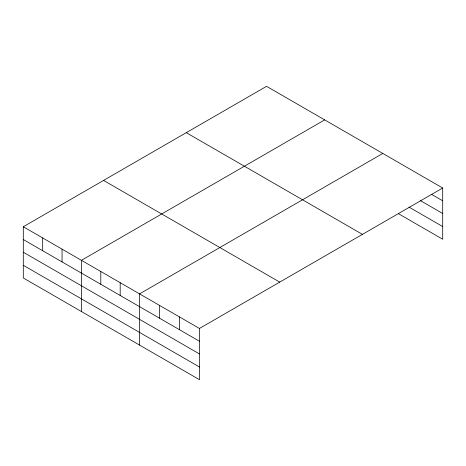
<?xml version="1.0" encoding="UTF-8"?>
<svg xmlns="http://www.w3.org/2000/svg" width="466" height="466" viewBox="0 0 466 466"><rect width="100%" height="100%" fill="white"/><g stroke="black" fill="none" stroke-linecap="round" stroke-linejoin="round"><path stroke-width="0.7" d="M442.7 188.025L266.546 86.321L23.3 226.756L23.3 277.975L199.454 379.679L199.454 328.46L442.7 188.025L442.7 239.244L398.407 213.667M324.674 119.884L81.434 260.319L81.434 311.538M382.807 153.448L139.561 293.883L139.561 345.102M431.469 194.322L442.7 200.805M420.239 200.52L442.7 213.492M409.008 207.108L442.7 226.558M186.272 132.664L362.432 234.369M103.569 180.412L279.728 282.116M23.3 226.756L199.454 328.46M23.3 239.536L199.454 341.24M23.3 252.222L199.454 353.927M23.3 265.294L199.454 366.992M179.492 316.932L179.492 329.712M159.529 305.405L159.529 318.191M120.187 282.693L120.187 295.473M100.807 271.509L100.807 284.289M62.054 249.129L62.054 261.915M42.68 237.945L42.68 250.725"/></g></svg>
